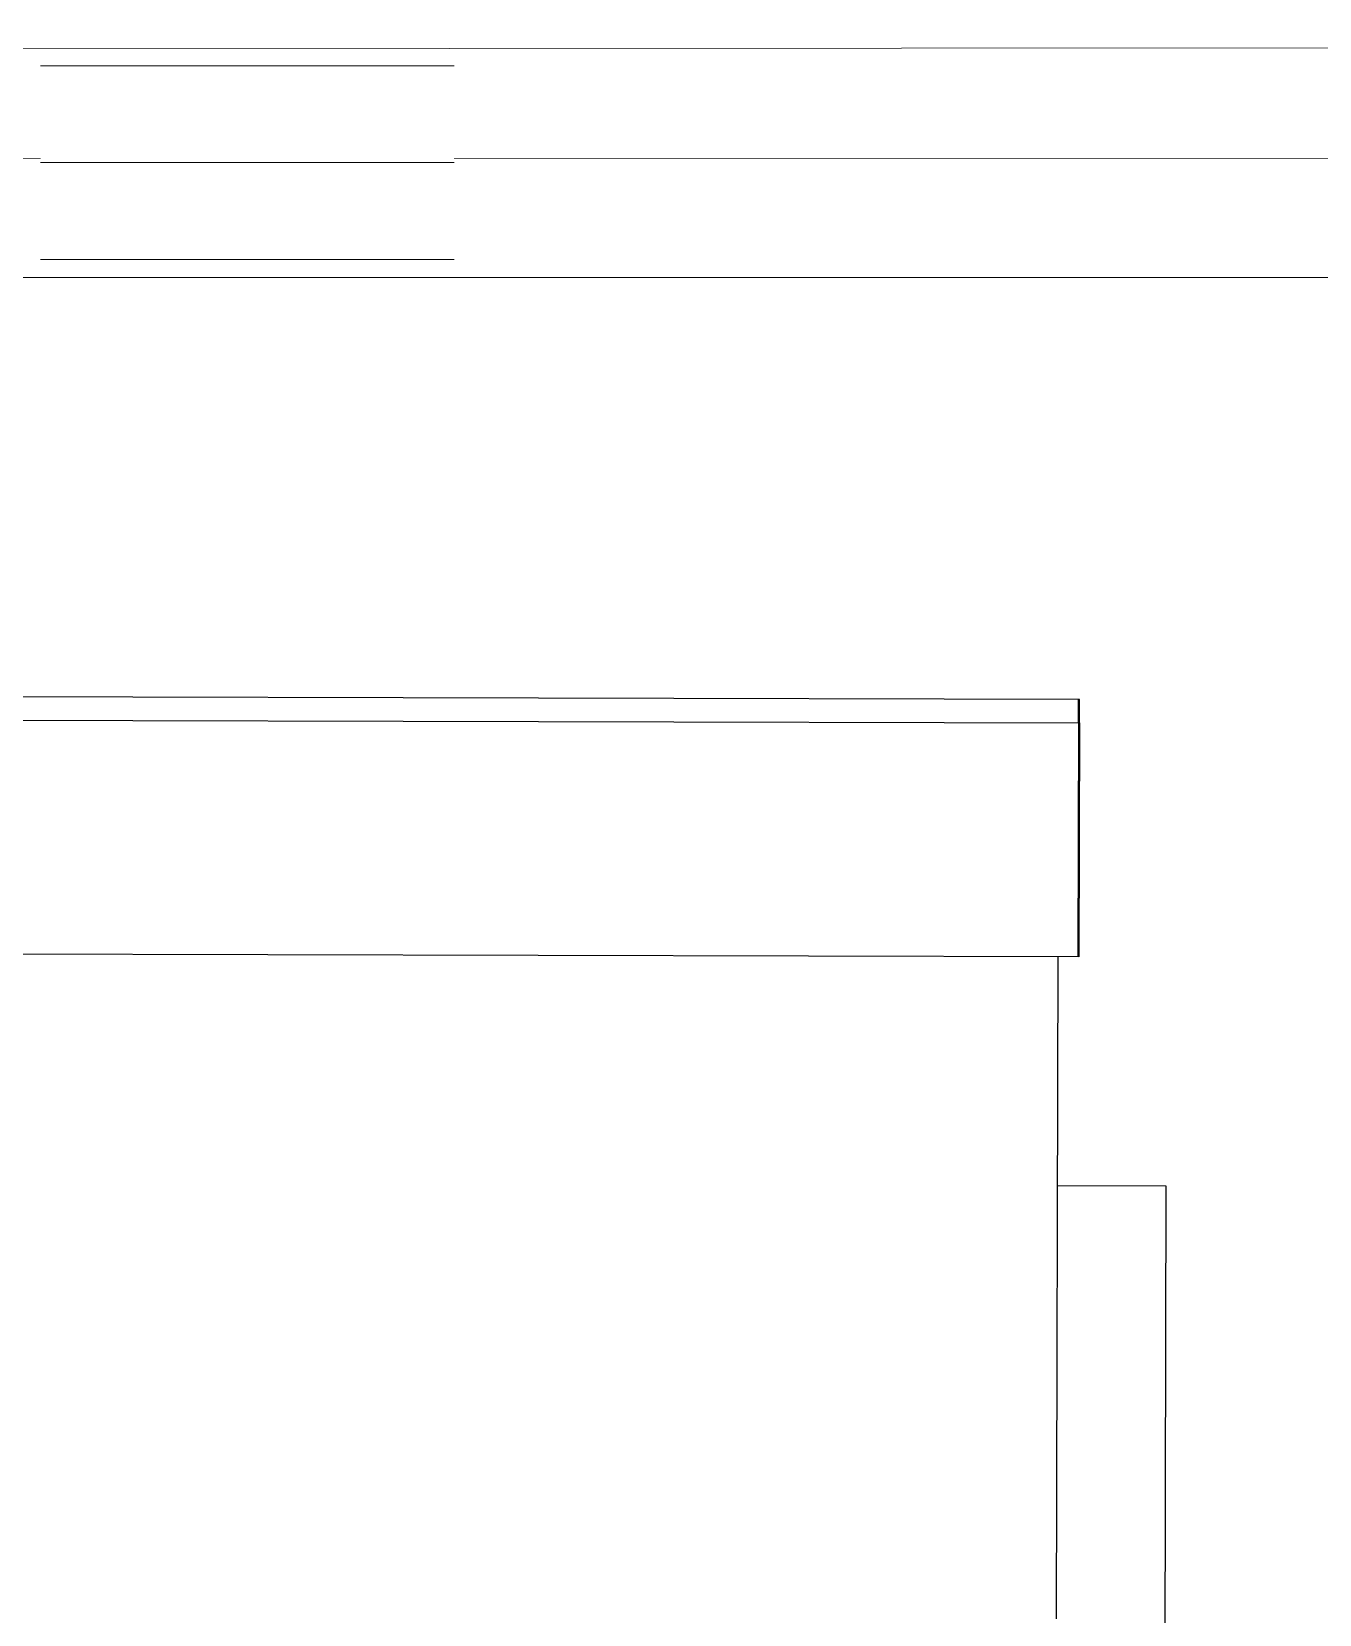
# Model space of a CAD drawing. Header units: inches. Extents: x 164.3 to 247.9, y 15.6 to 56.7.
# Drawn here: x 212.454 to 213.317, y 33.305 to 34.365 of the extents above; entities that cross this region are included whole.
import ezdxf

# ---------------------------------------------------------------- set-up
doc = ezdxf.new("R2010")
doc.units = ezdxf.units.IN
doc.header["$MEASUREMENT"] = 0
doc.set_wipeout_variables(frame=1)
doc.layers.get('0').update_dxf_attribs({"lineweight": 0})
for name, color, linetype, lineweight in [('WALL 1 100', 250, 'Continuous', 9), ('окно', 7, 'Continuous', 9), ('провода', 1, 'Continuous', 5)]:
    doc.layers.add(name, color=color, linetype=linetype, lineweight=lineweight)

# ---------------------------------------------------------------- blocks, each defined once
blk = doc.blocks.new('*U37')
blk.add_wipeout([(-69.25, 69.81), (69.25, 69.81), (69.25, -5), (-69.25, -5)]).dxf.layer = 'окно'
at = {"layer": 'окно'}
for p, q in [((-69.25, 64.81), (69.25, 64.81)), ((-69.25, 32.41), (69.25, 32.41)), ((-69.25, 0), (69.25, 0))]:
    blk.add_line(p, q, dxfattribs=at)

msp = doc.modelspace()

# ---------------------------------------------------------------- linework, layer by layer
at = {"color": 7, "linetype": 'ByBlock', "lineweight": -2}
for p, q in [((213.1563, 33.9177), (212.3716, 33.9196)), ((213.1556, 33.9023), (213.1556, 33.918)), ((213.1558, 33.9021), (213.1559, 33.9178)), ((213.1563, 33.902), (213.1563, 33.9177)), ((212.3716, 33.9039), (213.1563, 33.902)), ((213.1556, 33.9023), (213.1552, 33.7454)), ((213.1558, 33.9021), (213.1555, 33.7451)), ((213.1563, 33.902), (213.1559, 33.7451)), ((213.1559, 33.7451), (212.3712, 33.747)), ((213.1417, 33.7451), (213.1406, 33.3015)), ((213.1414, 33.5919), (213.2141, 33.5917)), ((213.2141, 33.5917), (213.2132, 33.1994))]:
    msp.add_line(p, q, dxfattribs=at)
at = {"layer": 'WALL 1 100', "color": 0}
msp.add_line((208.12, 34.3503), (227.9482, 34.3651), dxfattribs=at)
msp.add_lwpolyline([(227.9482, 34.2003), (208.27, 34.2003)], dxfattribs=at)
at = {"layer": 'провода', "color": 1}
msp.add_line((221.2171, 34.2823), (208.188, 34.2792), dxfattribs=at)

# ---------------------------------------------------------------- next in the draw order: block references
at = {"layer": 'провода', "color": 7, "linetype": 'ByBlock', "lineweight": 0, "xscale": 0.002001001153108465, "yscale": 0.002001001153108465, "zscale": 0.002001001153108465}
msp.add_blockref('*U37', (212.5984, 34.2125), dxfattribs=at)

doc.saveas('drawing.dxf')
